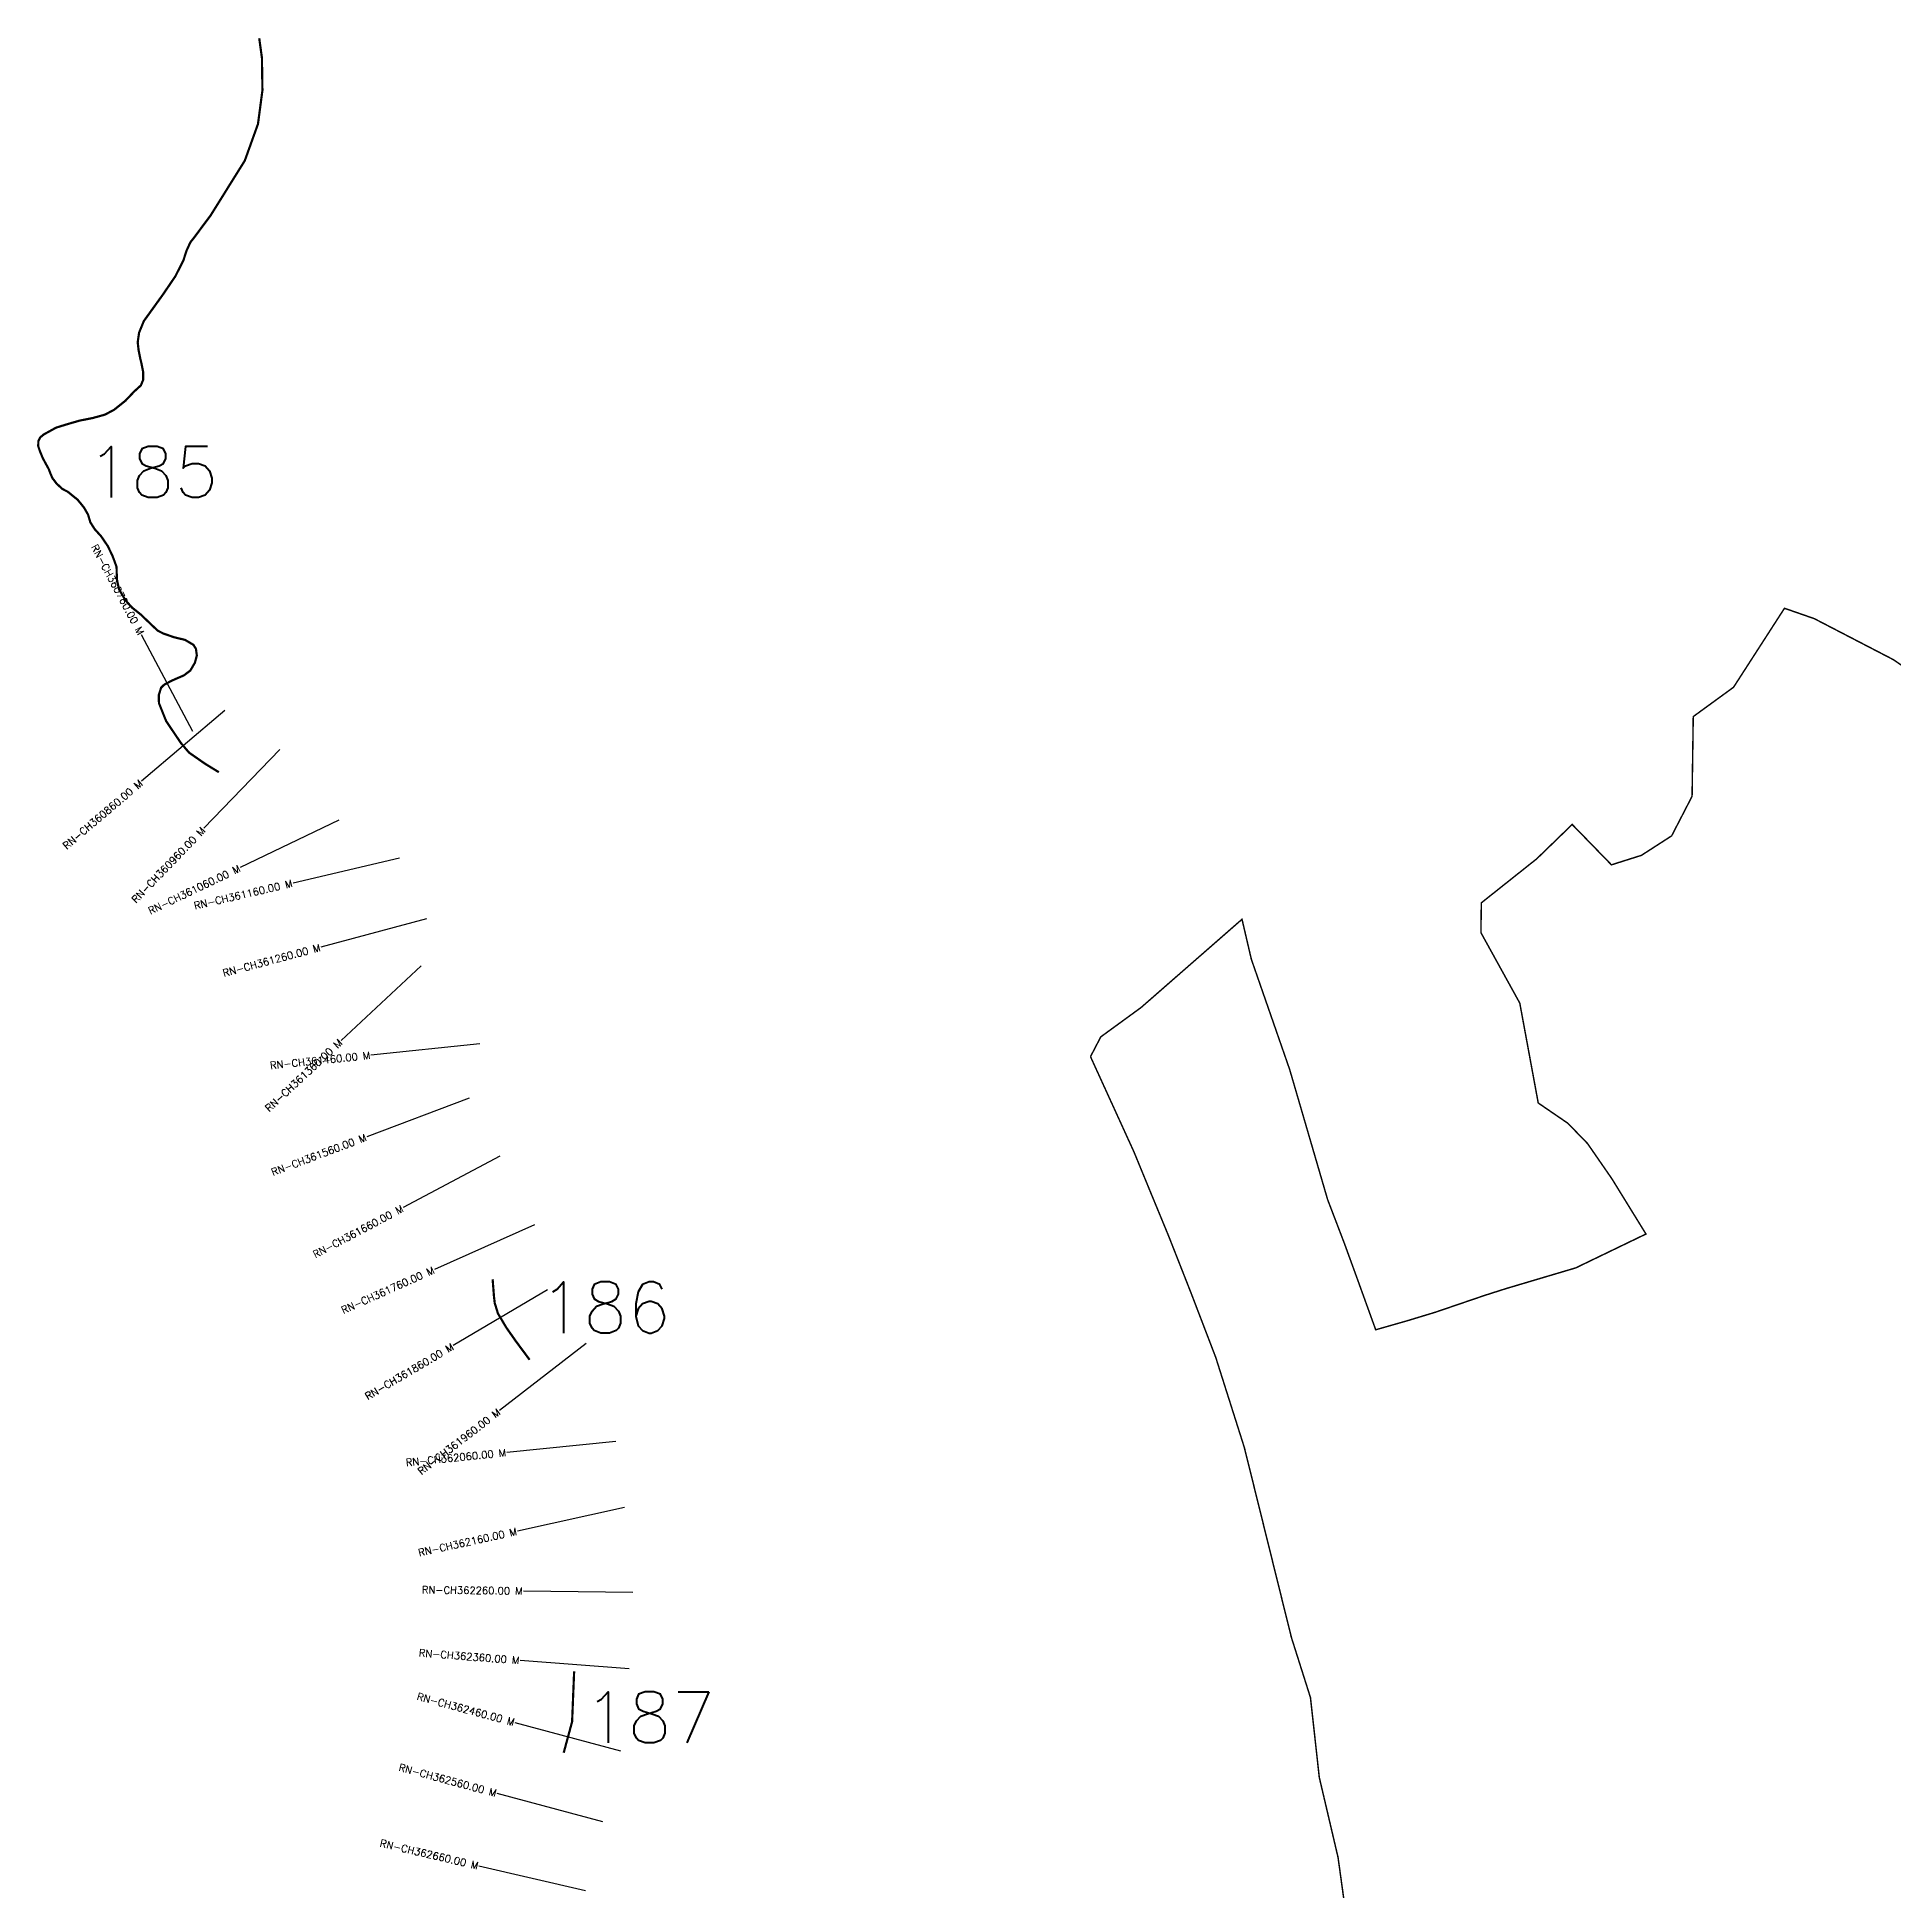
# Model space of a CAD drawing. Header units: metres. Extents: x 297222 to 302500, y 1968854 to 1973907.
# Drawn here: x 297315 to 299861, y 1971366 to 1973907 of the extents above; entities that cross this region are included whole.
import ezdxf
from ezdxf.enums import TextEntityAlignment as Align

# ---------------------------------------------------------------- set-up
doc = ezdxf.new("R2010")
doc.units = ezdxf.units.M
doc.header["$MEASUREMENT"] = 0
for name, color, linetype in [('CS', 134, 'Continuous'), ('CSMark', 6, 'Continuous'), ('NATURALLY PROTECTED', 3, 'Continuous')]:
    doc.layers.add(name, color=color, linetype=linetype)
doc.styles.get("Standard").update_dxf_attribs({"font": 'simplex.shx'})

msp = doc.modelspace()

# ---------------------------------------------------------------- linework, layer by layer
at = {"color": 6, "const_width": 2, "flags": 128}
for points in [[(298758.5, 1972509.9), (298772.6, 1972537), (298827.8, 1972577.2), (298896.9, 1972637.6), (298966.1, 1972698.1), (298974.9, 1972660.4), (298978.9, 1972643.3), (299031.4, 1972492.3), (299083.4, 1972314.1), (299106.4, 1972254), (299124.6, 1972204), (299149.3, 1972135.7), (299192, 1972147.9), (299230.9, 1972159.7), (299298.6, 1972182.8), (299327.8, 1972192.1), (299368.5, 1972204.2), (299423.4, 1972220.5), (299519.6, 1972266.9), (299472.9, 1972342.6), (299439.5, 1972390.9), (299412.6, 1972418.6), (299372, 1972446.4), (299346.7, 1972583.3), (299293.5, 1972679.7), (299294, 1972720.6), (299370, 1972781), (299418.5, 1972828), (299472.3, 1972772.7), (299513.4, 1972785.7), (299554.8, 1972812.4), (299582.8, 1972866.6), (299584.4, 1972975.8), (299639.6, 1973016), (299709.4, 1973124.2), (299750.2, 1973110), (299858.6, 1973053.8), (299899.2, 1973025.9)], [(299110, 1971323.9), (299097.7, 1971412.8), (299072, 1971522.4), (299059.9, 1971631.8), (299033.8, 1971714.1), (298969.3, 1971974.4), (298930.1, 1972097.9), (298896.4, 1972185.8), (298865.7, 1972263.8), (298840.6, 1972324.6), (298818.1, 1972379.3), (298791.1, 1972438.5), (298758.5, 1972509.9)]]:
    msp.add_lwpolyline(points, dxfattribs=at)
at = {"layer": 'CS'}
for p, q in [((297528.6, 1972955.5), (297458.3, 1973087.9)), ((297572.6, 1972984.3), (297458.4, 1972887.1)), ((297647.9, 1972930.9), (297543.7, 1972822.9)), ((297728.8, 1972833.9), (297593.6, 1972769.1)), ((297811.9, 1972781.8), (297665.8, 1972747.8)), ((297848.9, 1972698.9), (297704.1, 1972660.1)), ((297841.5, 1972634.1), (297731.8, 1972531.9)), ((297921.8, 1972527.4), (297772.6, 1972512)), ((297907.1, 1972453.1), (297766.8, 1972400.2)), ((297949.4, 1972373.4), (297816.9, 1972303.1)), ((297996.6, 1972279.4), (297859.5, 1972218.4)), ((298014.6, 1972190.4), (297885.4, 1972114.1)), ((298067.4, 1972116.8), (297948.7, 1972025.1)), ((298107.9, 1971982.6), (297958.7, 1971967.6)), ((298119.8, 1971892.2), (297973.3, 1971860)), ((298131.4, 1971775.9), (297981.4, 1971777.8)), ((298126.5, 1971671.3), (297976.9, 1971682.7)), ((298115, 1971558.2), (297970.2, 1971597.4)), ((298090.3, 1971461.4), (297945.4, 1971500.4)), ((298066.7, 1971366.8), (297920.6, 1971401))]:
    msp.add_line(p, q, dxfattribs=at)
at = {"layer": 'NATURALLY PROTECTED', "const_width": 3, "flags": 128}
for points in [[(297619.5, 1973905.2), (297623.2, 1973878.3), (297623.9, 1973833.9), (297617.8, 1973787.7), (297599.7, 1973737.4), (297552.8, 1973662.3), (297529.4, 1973630.9), (297525.2, 1973625.7), (297519.9, 1973614.1), (297515.6, 1973600.8), (297504.6, 1973579.1), (297487.9, 1973554.5), (297461.4, 1973517.7), (297454.9, 1973501.8), (297453, 1973488.8), (297454.2, 1973478), (297456.2, 1973467.8), (297458.3, 1973458.9), (297460.6, 1973447.4), (297460.6, 1973437.4), (297457.3, 1973429.5), (297448.2, 1973421.2), (297436.2, 1973408.6), (297420.9, 1973396.3), (297408.2, 1973389.5), (297391.2, 1973384.8), (297373.4, 1973381.3), (297355.8, 1973376.2), (297341, 1973371.6), (297330.4, 1973365.7), (297324.5, 1973362.5), (297319.4, 1973358.3), (297316.8, 1973353), (297316.7, 1973346.2), (297318.9, 1973339.7), (297322.8, 1973330.2), (297326.3, 1973323.6), (297331.1, 1973314.9), (297333.4, 1973308.9), (297336.2, 1973302.4), (297341.8, 1973295.1), (297349.7, 1973287.7), (297357.1, 1973283.9), (297370.7, 1973272.9), (297379.4, 1973262.2), (297385, 1973252.4), (297388.1, 1973242), (297393.9, 1973232.8), (297402.9, 1973222.8), (297412.1, 1973209.3), (297418.7, 1973195.4), (297424, 1973181), (297424.5, 1973163.6), (297427.4, 1973150.1), (297436.5, 1973134.8), (297445.5, 1973124.9), (297457.8, 1973115.1), (297466.2, 1973107), (297480.3, 1973093.6), (297488.3, 1973089.5), (297503.2, 1973084.4), (297517.8, 1973080.9), (297529.4, 1973074.1), (297532.8, 1973068.6), (297534, 1973059.6), (297531.5, 1973049.8), (297525.1, 1973038.9), (297516.4, 1973032.3), (297500, 1973025.2), (297489.4, 1973019.6), (297485.1, 1973015.4), (297481.9, 1973005.5), (297482.1, 1972994.2), (297492, 1972969.6), (297512.1, 1972939.7), (297523.4, 1972926.4), (297545.4, 1972911.1), (297564.2, 1972899.6)], [(297939.3, 1972205), (297941.2, 1972180.8), (297942.2, 1972172.3), (297946.6, 1972158), (297958, 1972138.8), (297971.1, 1972120.1), (297990, 1972094.6)], [(298051, 1971667.6), (298048.2, 1971598.7), (298036.7, 1971556.2)]]:
    msp.add_lwpolyline(points, dxfattribs=at)

# ---------------------------------------------------------------- texts
at = {"char_height": 70, "attachment_point": 1}
for s, insert in [('185', (297383.5, 1973346)), ('186', (298003.6, 1972201.2)), ('187', (298064.4, 1971639.7))]:
    msp.add_mtext_dynamic_manual_height_columns(s, width=95.172, gutter_width=1, heights=[0], dxfattribs=dict(at, insert=insert))
at = {"layer": 'CSMark'}
for s, rotation, p in [('RN-CH360760.00 M', 297.9643, (297457.8, 1973088.8)), ('RN-CH360860.00 M', 40.4172, (297457.6, 1972886.4)), ('RN-CH360960.00 M', 46.0434, (297543, 1972822.2)), ('RN-CH361060.00 M', 25.6272, (297592.7, 1972768.6)), ('RN-CH361160.00 M', 13.0853, (297664.8, 1972747.6)), ('RN-CH361260.00 M', 15.0023, (297703.1, 1972659.8)), ('RN-CH361360.00 M', 42.9504, (297731, 1972531.2)), ('RN-CH361460.00 M', 5.8965, (297771.6, 1972511.9)), ('RN-CH361560.00 M', 20.6514, (297765.8, 1972399.8)), ('RN-CH361660.00 M', 27.9289, (297816, 1972302.6)), ('RN-CH361760.00 M', 24.0012, (297858.6, 1972218)), ('RN-CH361860.00 M', 30.5837, (297884.6, 1972113.6)), ('RN-CH361960.00 M', 37.6947, (297947.9, 1972024.5)), ('RN-CH362060.00 M', 5.7334, (297957.7, 1971967.5)), ('RN-CH362160.00 M', 12.4191, (297972.3, 1971859.7)), ('RN-CH362260.00 M', 359.2707, (297980.4, 1971777.8)), ('RN-CH362360.00 M', 355.6463, (297975.9, 1971682.7)), ('RN-CH362460.00 M', 344.8554, (297969.2, 1971597.7)), ('RN-CH362560.00 M', 344.9345, (297944.4, 1971500.7)), ('RN-CH362660.00 M', 346.8097, (297919.7, 1971401.2))]:
    msp.add_text(s, height=10, rotation=rotation, dxfattribs=at).set_placement(p, align=Align.MIDDLE_RIGHT)

doc.saveas('drawing.dxf')
